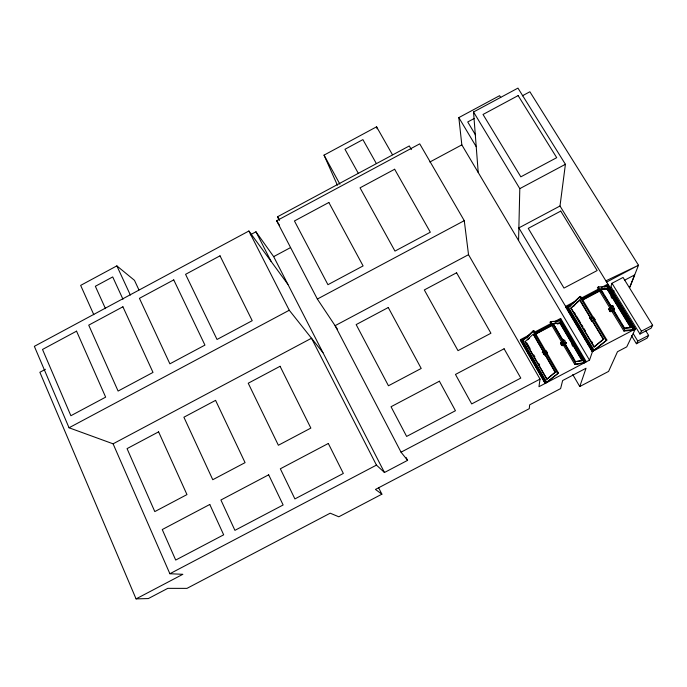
<?xml version="1.0" encoding="UTF-8"?>
<svg xmlns="http://www.w3.org/2000/svg" width="687" height="687" viewBox="0 0 687 687"><rect width="100%" height="100%" fill="white"/><g stroke="black" fill="none" stroke-linecap="round" stroke-linejoin="round"><path stroke-width="1.03" d="M564.525 343.869C568.209 345.484 563.34 337.042 563.014 341.19M518.573 240.544L519.801 188.633L473.541 111.981L517.955 88.108L565.41 164.296L559.999 206.006L635.363 328.961L626.75 346.858L617.493 351.718L608.588 371.409L579.768 386.532L572.752 374.552M529.771 334.724L520.42 339.661L520.394 340.323L545.263 383.526L546.174 382.539L521.665 340.005L546.148 382.65L558.471 373.041L533.868 330.713L532.932 331.074L522.91 340.486L546.904 382.565M594.968 319.507L593.456 317.437M337.48 329.253L317.351 299.051L276.638 220.75L419.731 143.849L464.266 220.664L468.525 254.679L540.034 379.095L538.96 386.704L589.515 360.134L592.503 351.504L583.229 335.934M545.263 383.526L520.42 339.661M555.585 322.109L560.3 319.618L585.298 362.075L583.503 363.122L574.804 364.453L549.969 322.212L550.94 321.568L559.922 320.958L584.362 362.873M560.515 319.154L560.652 318.425L554.1 321.885M576.058 300.889L565.813 306.308L565.659 307.089L592.16 351.598L635.363 328.961M593.053 351.014L594.04 350.164L568.398 307.166L579.665 296.758L580.609 296.406L606.87 340.031L594.976 349.786L593.19 350.61L567.093 306.814L572.743 303.688M607.463 285.011L607.737 284.16L634.943 328.549L634.59 329.288L633.483 327.476M605.453 286.556L607.385 285.397L634.092 328.996L633.74 329.734M586.157 361.525L585.135 362.573L586.157 361.525L560.652 318.425M611.997 283.284L610.88 286.625L639.966 334.037L651.07 328.206L652.65 325.277L623.049 277.445L611.997 283.284L641.418 331.177L639.966 334.037M579.768 386.532L586.045 368.241L562.636 380.538L560.618 388.584L529.66 404.841L529.256 408.696L375.445 489.436L381.886 494.176L338.794 516.787L330.198 513.189L186.967 588.373L167.783 588.355L148.366 598.557L136.06 598.892L39.872 372.277L45.445 369.288M592.16 351.598L593.242 350.482L567.119 306.66M593.01 351.151L593.242 350.482M591.275 317.6C587.608 316.054 592.812 323.603 592.838 320.417M612.881 309.846C616.986 311.632 611.421 302.563 611.267 307.089M610.649 311.494L608.965 308.815L610.571 307.75M607.325 285.569L634.015 329.142L632.959 330.035L633.809 329.588M631.456 335.617L636.411 343.74L637.776 341.078L648.614 335.393L645.814 330.842M648.614 335.393L647.128 338.107L636.411 343.74M543.529 354.406L544.052 354.071L543.597 354.398M543.812 351.306C540.24 349.631 545.306 357.334 545.349 353.951M566.157 342.504L565.599 342.736L566.165 342.478M525.375 338.682L533.868 330.713M525.194 341.525L533.249 334.131L555.105 372.277L546.904 379.147L525.194 341.525L546.904 379.147M527.453 339.799L529.016 338.339M527.685 339.704L529.248 338.244M571.593 304.736L568.398 307.166L570.279 306.179M573.095 303.345L580.609 296.406M570.906 308.154L579.922 299.996L570.906 308.154L594.04 346.918L594.744 346.634M573.07 306.548L574.53 305.2M573.302 306.454L574.77 305.114M545.117 351.28C546.302 349.228 548.329 354.337 546.5 353.659M592.452 317.729L593.328 317.171L594.942 319.541M547.135 379.052L555.336 372.182L533.79 335.058M546.964 382.23L558.471 373.041M594.04 346.918L603.495 339.206L580.472 300.906M603.495 339.206L594.272 346.823L571.137 308.068M594.04 350.164L606.87 340.031M564.577 340.469L564.894 340.323M598.437 286.84L597.407 287.535L623.916 331.065L632.117 330.258L633.165 329.597L606.973 286.797L598.437 286.84L624.981 330.387L633.165 329.597M564.104 342.727L553.172 323.586L560.154 323.079L582.284 360.546L575.277 361.705L582.284 360.546M600.455 289.158L607.334 288.918L630.941 327.51L624.294 328.266L621.52 323.723M560.154 323.079L557.2 323.86M609.043 309.056L610.614 308.034M609.378 309.691L609.901 309.356M563.958 344.419C562.404 347.528 559.003 341.843 562.404 341.783M560.97 343.019L562.438 342.066M610.202 311.048L610.726 310.713M610.365 311.228L611.945 310.206M612.143 311.366L609.953 311.606L612.916 311.434M561.331 343.594L561.82 343.277M562.206 345.123L563.675 344.17M561.889 345.458C559.63 339.43 560.721 347.751 563.847 345.192M590.116 318.485L590.004 318.382M591.249 320.64L591.267 320.717M624.294 328.266L630.941 327.51M623.916 331.065L624.981 330.387M574.804 364.453L584.482 362.504M138.911 289.871L134.463 280.322L116.85 265.878L80.654 285.388L93.801 314.698M337.403 185.224L324.032 155.133L376.579 126.812L392.449 154.721M589.515 360.134L461.827 144.871L458.839 117.597L499.595 95.682L500.711 97.494M287.922 284.401L248.883 231.012L34.35 346.342L69.044 427.769L113.089 443.819L169.878 573.739L182.845 574.306L136.06 598.892M279.454 220.501L277.514 216.783L409.297 145.945L411.401 149.594M250.283 234.825L255.95 231.777L273.666 256.629L384.462 472.501L407.589 460.35L406.103 457.508M474.236 118.473L467.735 121.968L475.584 135.064M522.378 95.802L529.875 91.766L638.498 265.251L629.781 287.26L634.676 274.894L624.466 280.287M429.856 162.02L461.827 144.871M273.666 256.629L290.541 247.586M69.044 427.769L289.261 310.241L322.967 352.689M519.801 188.633L565.41 164.296M317.351 299.051L464.266 220.664M113.089 443.819L311.494 338.244L376.459 465.108L384.462 472.501M468.525 254.679L335.101 325.681L401.045 452.183L407.589 460.35M559.999 206.006L518.874 227.895L566.32 307.553M606.63 282.082L638.498 265.251L605.874 280.854M580.721 298.433L598.42 289.081M601.219 287.604L607.737 284.16M581.168 299.24L598.952 289.845M604.577 286.883L607.385 285.397M567.093 306.814L570.837 304.839M582.061 298.905L599.845 289.519M582.516 299.721L600.386 290.275M582.396 300.202L600.24 290.781M609.609 288.128L611.464 287.149M534.452 332.25L551.292 323.362M612.366 291.829L614.144 290.884M521.665 340.142L528.26 336.527M534.847 333.186L551.816 324.092M535.25 333.976L552.331 324.968M535.207 334.389L552.262 325.389M634.092 328.996L634.943 328.549M169.878 573.739L376.459 465.108M401.045 452.183L540.034 379.095M641.418 331.177L652.65 325.277M545.358 382.968L546.174 382.539M614.376 308.446L614.298 308.583M608.974 308.789L609.635 309.03M546.053 351.023L547.264 353.092M546.294 353.178L546.758 352.998M522.91 340.486L523.829 340.134M561.906 345.449L563.941 345.218M560.936 342.736L561.597 342.95M552.932 323.749L559.914 323.242L582.044 360.701M557.44 323.706L559.433 323.56M554.967 321.868L556.968 321.731M609.601 311.065L612.495 310.902M609.755 311.314L612.649 311.159M607.334 288.918L600.713 288.987L624.56 328.103M609.919 311.589L608.888 309.296L610.211 311.469M276.638 220.75L279.454 225.19M277.514 216.783L279.18 219.436M610.494 291.511L614.384 297.857M617.707 303.302L619.932 306.926M631.035 325.054L632.701 327.776M607.076 289.09L630.683 327.673M610.958 296.612L612.048 298.407M633.32 333.796L637.776 341.078M601.563 290.979L603.22 293.701M604.337 295.522L617.639 317.351M618.755 319.172L620.413 321.902M610.588 310.79L609.678 309.296L610.46 310.868M579.665 296.758L605.934 340.409M579.682 300.09L603.263 339.309M458.839 117.597L476.228 146.692M574.298 312.396L575.371 314.199M576.445 316.003L580.747 323.208M581.829 325.011L582.902 326.814M583.976 328.618L585.59 331.314M591.516 341.233L592.589 343.028M565.813 306.308L592.392 350.928M567.41 309.382L569.051 312.13M570.141 313.959L582.138 334.105M560.3 319.618L585.341 361.955M563.452 325.707L564.534 327.544M565.624 329.382L570.511 337.652M571.601 339.49L573.224 342.238M574.315 344.075L575.397 345.913M576.487 347.751L580.292 354.183M581.915 356.939L585.178 362.444M563.417 325.853L564.508 327.69M571.842 344.565L572.915 346.394M553.172 323.586L575.526 361.542M565.169 344.531L573.679 358.992M550.94 321.568L575.8 363.827M532.932 331.074L557.543 373.427M526.946 343.088L530.124 348.592M533.833 355.016L534.89 356.845M538.591 363.268L539.656 365.106M376.296 163.454L362.899 139.607L344.968 149.268L358.219 173.167M324.032 155.133L339.902 184.176M255.95 231.777L271.116 261.412M248.883 231.012L289.261 310.241M378.503 487.521L381.886 494.176M116.85 265.878L130.35 295.049M122.973 299.249L112.711 276.93L95.347 286.281L105.48 308.652M376.579 126.812L377.154 128.821M473.541 111.981L478.221 172.506M611.971 305.887L612.297 306.419L611.971 305.887M542.507 351.255L542.902 351.667L542.524 351.194M589.884 317.583L590.313 318.004L589.884 317.583M564.018 340.477L563.675 340.022L564.018 340.477M544.379 354.415L544.705 354.861L544.379 354.415M591.885 320.846L592.237 321.301L591.885 320.846M614.358 309.622L613.929 309.15L614.358 309.622M565.916 343.672L565.495 343.217L565.899 343.698M542.292 352.233L542.85 352.002L542.318 352.199M612.752 306.471L613.285 306.144L612.752 306.471M76.549 331.16L42.508 349.451L70.881 415.721L105.652 397.146L76.549 331.16M122.904 306.788L88.726 325.149L118.095 391.058L153.003 372.414L122.904 306.788M173.742 279.892L139.427 298.33L169.887 363.827L204.941 345.106L173.742 279.892M220.012 255.83L185.567 274.328L217.032 339.472L252.215 320.683L220.012 255.83M518.135 95.596L483.021 114.463L520.832 176.834L556.71 157.675L518.135 95.596M328.858 202.485L294.44 220.965L327.939 284.693L363.097 265.921L328.858 202.485M394.647 169.251L360.04 187.834L394.973 251.09L430.328 232.215L394.647 169.251M560.755 211.089L528.251 228.376L563.993 288.085L597.158 270.549L560.755 211.089M388.267 307.518L356.158 324.59L388.456 385.768L421.208 368.455L388.267 307.518M215.581 400.366L183.901 417.215L212.764 479.715L245.07 462.634L215.581 400.366M280.073 366.291L248.23 383.226L278.372 445.253L310.85 428.087L280.073 366.291M456.597 272.773L424.317 289.94L457.997 350.653L490.93 333.238L456.597 272.773M158.603 431.857L127.052 448.628L154.798 511.592L186.967 494.588L158.603 431.857M439.397 381.208L391.032 406.738L406.627 436.425L455.447 410.723L439.397 381.208M504.095 348.773L455.472 374.432L471.694 403.922L520.78 378.082L504.095 348.773M209.784 504.473L162.252 529.548L175.7 560.068L223.67 534.821L209.784 504.473M268.677 474.811L220.913 500.007L234.92 530.347L283.13 504.979L268.677 474.811M328.326 443.476L280.339 468.792L294.903 498.925L343.337 473.437L328.326 443.476"/></g></svg>
